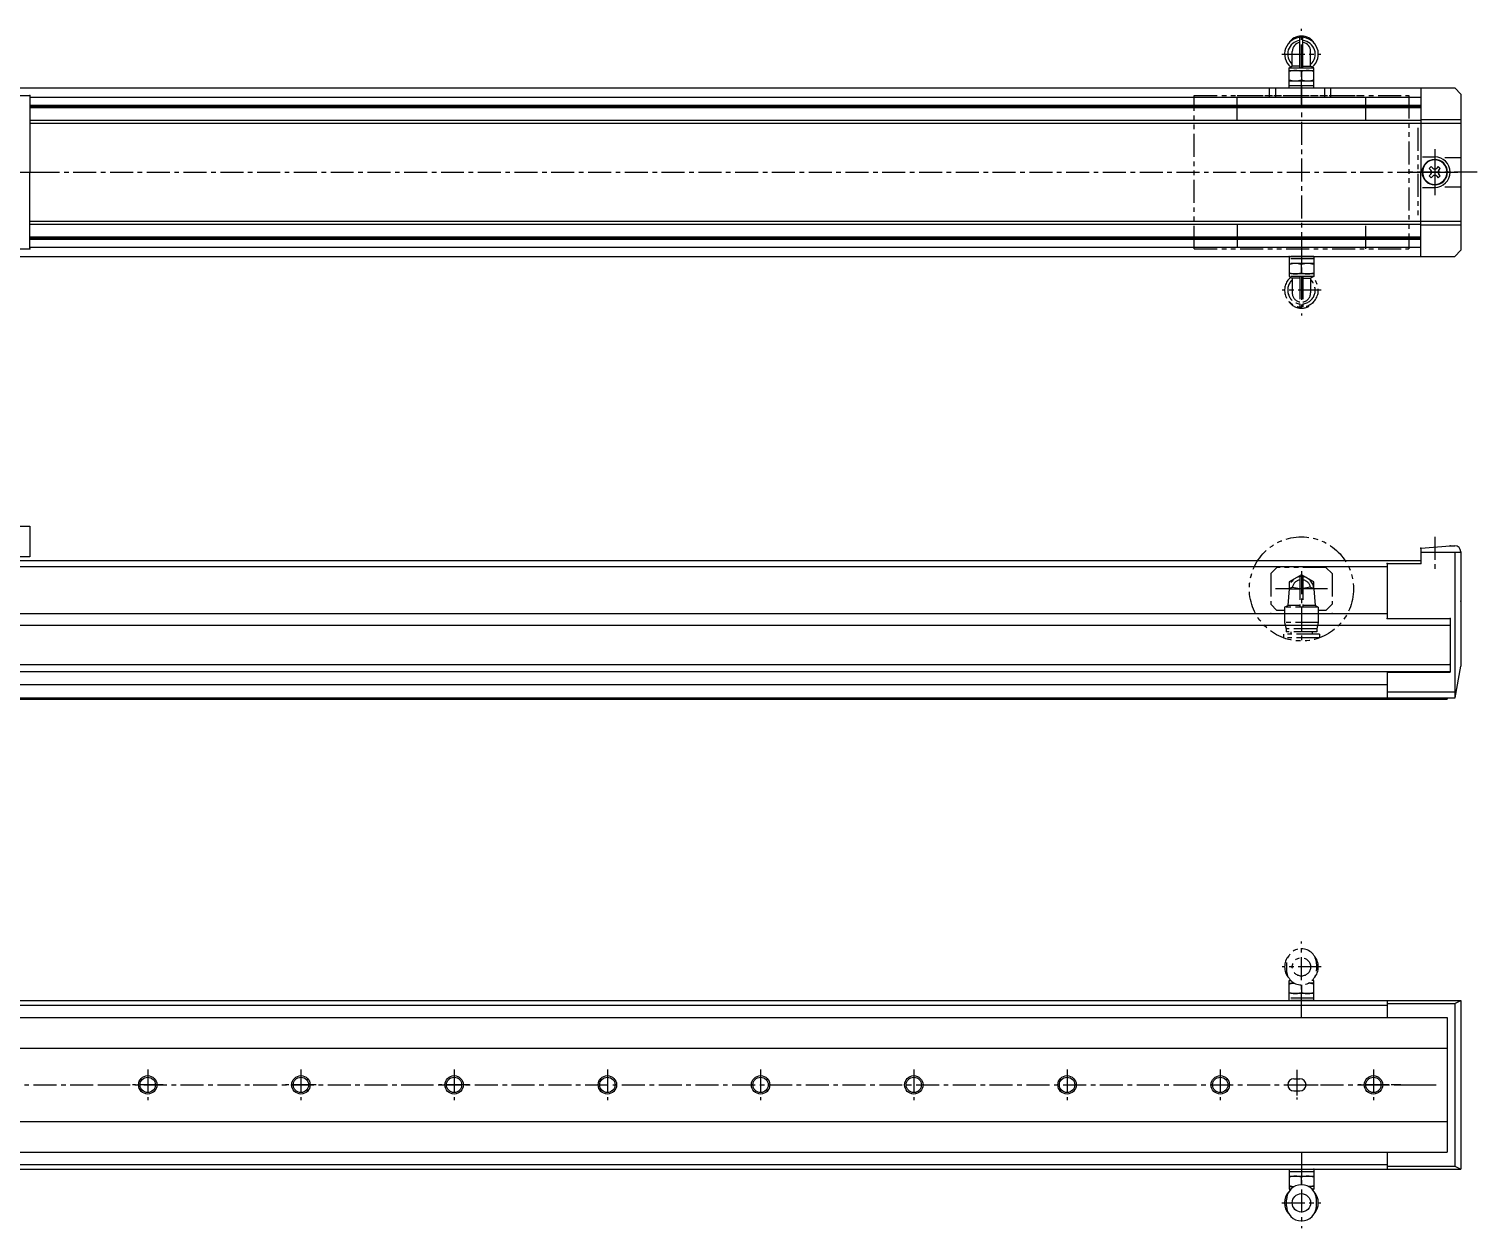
# Model space of a CAD drawing. Extents: x -737 to 164, y 122 to 519.
# Drawn here: x -308.3 to 164.3, y 127.2 to 518.5 of the extents above; entities that cross this region are included whole.
import ezdxf

# ---------------------------------------------------------------- set-up
doc = ezdxf.new("R2010")
doc.units = 0
for name, pattern in [('CENTER', [12, 7.5, -1.5, 1.5, -1.5]), ('CONTINOUS', [0]), ('PHANTOM', [15, 7.5, -1.5, 1.5, -1.5, 1.5, -1.5])]:
    doc.linetypes.add(name, pattern=pattern)
doc.layers.get('0').update_dxf_attribs({"linetype": 'CONTINUOUS'})
doc.layers.add('CENTER', color=1, linetype='CENTER')

msp = doc.modelspace()

# ---------------------------------------------------------------- linework, layer by layer
at = {"color": 7, "linetype": 'CONTINOUS'}
for p, q in [((106.48, 505.79), (106.48, 515.76)), ((107.48, 505.79), (107.48, 515.76)), ((103.98, 506.36), (103.98, 511.19)), ((109.98, 506.36), (109.98, 511.19)), ((102.98, 505.79), (103.98, 506.36)), ((102.98, 499.29), (102.98, 505.79)), ((102.98, 505.79), (110.98, 505.79)), ((106.48, 506.36), (103.98, 506.36)), ((107.48, 506.36), (109.98, 506.36)), ((110.98, 505.79), (109.98, 506.36)), ((110.98, 499.29), (110.98, 505.79)), ((102.98, 504.99), (110.98, 504.99)), ((102.98, 501.59), (110.98, 501.59)), ((106.98, 504.63), (106.98, 501.94)), ((-531.02, 499.29), (145.98, 499.29)), ((-321.52, 496.79), (-308.02, 496.79)), ((-308.02, 496.79), (-308.02, 471.79)), ((-308.02, 496.29), (145.98, 496.29)), ((96.48, 499.29), (96.48, 496.29)), ((98.48, 499.29), (98.48, 496.29)), ((102.98, 500.09), (110.98, 500.09)), ((102.98, 499.29), (110.98, 499.29)), ((114.48, 499.29), (114.48, 496.29)), ((116.48, 499.29), (116.48, 496.29)), ((145.98, 499.29), (156.98, 499.29)), ((145.98, 499.29), (145.98, 471.79)), ((158.98, 497.29), (156.98, 499.29)), ((158.98, 497.29), (158.98, 446.29)), ((-308.02, 493.69), (145.98, 493.69)), ((-308.02, 493.29), (145.98, 493.29)), ((-308.02, 492.88), (145.98, 492.88)), ((-308.02, 488.79), (145.98, 488.79)), ((-308.02, 487.79), (145.98, 487.79)), ((145.98, 488.99), (158.98, 488.99)), ((145.98, 487.79), (158.98, 487.79)), ((146.49, 476.79), (150.48, 476.79)), ((149.32, 473.6), (148.67, 472.95)), ((148.67, 472.95), (149.17, 472.45)), ((149.82, 473.1), (149.32, 473.6)), ((151.64, 473.6), (151.15, 473.1)), ((152.29, 472.95), (151.64, 473.6)), ((151.8, 472.45), (152.29, 472.95)), ((153.8, 476.59), (158.98, 476.59)), ((-308.02, 446.79), (-308.02, 471.79)), ((145.98, 444.29), (145.98, 471.79)), ((149.17, 471.12), (148.67, 470.63)), ((148.67, 470.63), (149.32, 469.98)), ((149.32, 469.98), (149.82, 470.47)), ((151.15, 470.47), (151.64, 469.98)), ((151.64, 469.98), (152.29, 470.63)), ((152.29, 470.63), (151.8, 471.12)), ((146.49, 466.79), (150.48, 466.79)), ((153.8, 466.98), (158.98, 466.98)), ((-308.02, 455.79), (145.98, 455.79)), ((-308.02, 454.79), (145.98, 454.79)), ((145.98, 455.79), (158.98, 455.79)), ((145.98, 454.59), (158.98, 454.59)), ((-308.02, 450.69), (145.98, 450.69)), ((-308.02, 450.29), (145.98, 450.29)), ((-308.02, 449.88), (145.98, 449.88)), ((-531.02, 444.29), (145.98, 444.29)), ((-321.52, 446.79), (-308.02, 446.79)), ((-308.02, 447.29), (145.98, 447.29)), ((145.98, 444.29), (156.98, 444.29)), ((158.98, 446.29), (156.98, 444.29)), ((-322.02, 356.29), (-308.02, 356.29)), ((-308.02, 356.29), (-308.02, 346.29)), ((145.98, 349.06), (155.48, 349.89)), ((155.48, 349.89), (156.98, 349.89)), ((-534.9, 345.09), (145.98, 345.09)), ((-308.02, 346.29), (-378.02, 346.29)), ((145.98, 349.01), (145.98, 344.09)), ((145.98, 347.79), (158.98, 347.79)), ((156.98, 347.79), (156.98, 300.29)), ((158.98, 347.89), (158.98, 310.63)), ((-534.9, 343.09), (134.98, 343.09)), ((134.98, 344.09), (145.98, 344.09)), ((134.98, 344.09), (134.98, 326.09)), ((-534.9, 327.79), (134.98, 327.79)), ((134.98, 326.09), (155.48, 326.09)), ((155.48, 326.09), (155.48, 311.29)), ((-554.82, 323.96), (155.48, 323.96)), ((-554.82, 311.12), (155.48, 311.12)), ((-554.82, 308.79), (155.48, 308.79)), ((134.98, 308.59), (155.48, 308.59)), ((134.98, 308.59), (134.98, 300.29)), ((155.48, 311.29), (155.48, 308.59)), ((157.16, 300.29), (158.98, 310.63)), ((-534.9, 304.62), (134.98, 304.62)), ((-534.9, 300.29), (134.98, 300.29)), ((-443.52, 299.79), (-257.93, 299.79)), ((-282.05, 299.79), (154.48, 299.79)), ((134.98, 302.18), (156.98, 302.18)), ((134.98, 300.29), (157.16, 300.29)), ((154.48, 300.29), (154.48, 299.79)), ((154.48, 300.29), (156.16, 300.29)), ((-561.02, 201.46), (158.98, 201.46)), ((-536.02, 199.96), (134.98, 199.96)), ((134.98, 201.46), (134.98, 195.96)), ((134.98, 200.46), (156.98, 200.46)), ((156.98, 200.46), (158.98, 201.46)), ((156.98, 200.46), (156.98, 147.46)), ((158.98, 201.46), (158.98, 146.46)), ((-551.02, 195.96), (154.48, 195.96)), ((154.48, 195.96), (154.48, 151.96)), ((-551.02, 185.96), (154.48, 185.96)), ((-551.02, 161.96), (154.48, 161.96)), ((-551.02, 151.96), (154.48, 151.96)), ((134.98, 151.96), (134.98, 146.46)), ((-536.02, 147.96), (134.98, 147.96)), ((134.98, 147.46), (156.98, 147.46)), ((156.98, 147.46), (158.98, 146.46)), ((-561.02, 146.46), (158.98, 146.46)), ((102.98, 146.46), (102.98, 139.96)), ((102.98, 146.46), (110.98, 146.46)), ((102.98, 145.66), (110.98, 145.66)), ((102.98, 144.16), (110.98, 144.16)), ((106.98, 141.36), (106.98, 143.8)), ((110.98, 146.46), (110.98, 139.96)), ((102.98, 140.76), (104.63, 140.76)), ((102.98, 139.96), (103.35, 139.75)), ((102.98, 139.96), (103.55, 139.96)), ((110.98, 140.76), (109.33, 140.76)), ((110.98, 139.96), (110.41, 139.96)), ((110.98, 139.96), (110.61, 139.75)), ((102.08, 134.46), (102.08, 136.46)), ((111.88, 134.46), (111.88, 136.46))]:
    msp.add_line(p, q, dxfattribs=at)
at = {"color": 3, "linetype": 'PHANTOM'}
for p, q in [((71.98, 496.79), (141.98, 496.79)), ((71.98, 446.79), (71.98, 496.79)), ((85.98, 488.81), (85.98, 496.79)), ((85.98, 496.79), (127.98, 496.79)), ((127.98, 488.79), (127.98, 496.79)), ((141.98, 496.79), (141.98, 446.79)), ((85.98, 488.79), (127.98, 488.79)), ((144.98, 486.28), (144.98, 457.38)), ((85.98, 454.79), (127.98, 454.79)), ((85.98, 454.77), (85.98, 446.79)), ((127.98, 446.79), (127.98, 454.79)), ((71.98, 446.79), (141.98, 446.79)), ((102.98, 444.29), (102.98, 437.79)), ((110.98, 444.29), (102.98, 444.29)), ((110.98, 444.29), (110.98, 437.79)), ((110.98, 443.49), (102.98, 443.49)), ((110.98, 441.99), (102.98, 441.99)), ((106.98, 438.94), (106.98, 441.63)), ((110.98, 438.59), (102.98, 438.59)), ((110.98, 437.79), (102.98, 437.79)), ((102.98, 437.79), (103.98, 437.21)), ((103.98, 437.21), (103.98, 432.38)), ((106.48, 437.21), (103.98, 437.21)), ((106.48, 437.79), (106.48, 427.81)), ((107.48, 437.79), (107.48, 427.81)), ((107.48, 437.21), (109.98, 437.21)), ((110.98, 437.79), (109.98, 437.21)), ((109.98, 437.21), (109.98, 432.38)), ((98.98, 342.79), (96.98, 340.79)), ((96.98, 340.79), (96.98, 330.79)), ((114.98, 342.79), (98.98, 342.79)), ((106.98, 340.41), (102.98, 338.1)), ((110.98, 338.1), (106.98, 340.41)), ((116.98, 340.79), (114.98, 342.79)), ((116.98, 340.79), (116.98, 330.79)), ((102.98, 335.79), (102.48, 330.36)), ((102.98, 338.1), (102.98, 335.79)), ((104.04, 336.4), (102.98, 335.79)), ((102.98, 335.79), (106.48, 335.79)), ((104.04, 336.4), (106.48, 335.89)), ((106.48, 339.76), (106.48, 329.79)), ((107.48, 339.76), (107.48, 329.79)), ((109.92, 336.4), (107.48, 335.89)), ((109.92, 336.4), (110.98, 335.79)), ((110.98, 335.79), (110.98, 338.1)), ((110.98, 335.79), (111.48, 330.36)), ((98.98, 328.79), (96.98, 330.79)), ((114.98, 328.79), (116.98, 330.79)), ((101.48, 328.79), (98.98, 328.79)), ((101.48, 329.79), (102.48, 330.36)), ((101.48, 329.79), (101.48, 324.79)), ((112.48, 329.79), (101.48, 329.79)), ((106.48, 330.36), (102.48, 330.36)), ((111.48, 330.36), (107.48, 330.36)), ((112.48, 329.79), (111.48, 330.36)), ((112.48, 329.79), (112.48, 324.79)), ((114.98, 328.79), (112.48, 328.79)), ((101.48, 324.79), (101.98, 322.79)), ((112.48, 324.79), (101.48, 324.79)), ((111.98, 322.79), (101.98, 322.79)), ((101.98, 322.79), (101.98, 321.79)), ((111.98, 321.79), (101.98, 321.79)), ((103.48, 321.79), (103.48, 320.99)), ((110.48, 321.79), (110.48, 320.99)), ((112.48, 324.79), (111.98, 322.79)), ((111.98, 322.79), (111.98, 321.79)), ((101.08, 320.99), (101.08, 319.79)), ((112.88, 320.99), (101.08, 320.99)), ((112.88, 319.79), (101.08, 319.79)), ((112.88, 320.99), (112.88, 319.79)), ((102.08, 213.46), (102.08, 211.46)), ((111.88, 213.46), (111.88, 211.46)), ((102.98, 207.96), (103.35, 208.17)), ((102.98, 207.96), (103.55, 207.96)), ((102.98, 201.46), (102.98, 207.96)), ((110.98, 207.96), (110.41, 207.96)), ((110.98, 207.96), (110.61, 208.17)), ((110.98, 201.46), (110.98, 207.96)), ((102.98, 207.16), (104.63, 207.16)), ((110.98, 203.76), (102.98, 203.76)), ((106.98, 206.56), (106.98, 204.12)), ((110.98, 207.16), (109.33, 207.16)), ((110.98, 202.26), (102.98, 202.26)), ((110.98, 201.46), (102.98, 201.46))]:
    msp.add_line(p, q, dxfattribs=at)
at = {"color": 7, "linetype": 'CONTINUOUS'}
for p, q in [((104.48, 175.96), (106.48, 175.96)), ((104.48, 171.96), (106.48, 171.96))]:
    msp.add_line(p, q, dxfattribs=at)
at = {"color": 7, "linetype": 'CENTER'}
for p, q in [((105.48, 178.87), (105.48, 169.15)), ((105.48, 177.45), (105.48, 170.46))]:
    msp.add_line(p, q, dxfattribs=at)
at = {"color": 3, "linetype": 'PHANTOM'}
for centre, radius in [((106.98, 335.79), 17), ((106.98, 212.46), 3)]:
    msp.add_circle(centre, radius, dxfattribs=at)
at = {"color": 7, "linetype": 'CONTINOUS'}
for centre, radius in [((-269.52, 173.96), 3), ((-269.52, 173.96), 2.5), ((-219.52, 173.96), 3), ((-219.52, 173.96), 2.5), ((-169.52, 173.96), 3), ((-169.52, 173.96), 2.5), ((-119.52, 173.96), 3), ((-119.52, 173.96), 2.5), ((-69.52, 173.96), 3), ((-69.52, 173.96), 2.5), ((-19.52, 173.96), 3), ((-19.52, 173.96), 2.5), ((30.48, 173.96), 3), ((30.48, 173.96), 2.5), ((80.48, 173.96), 3), ((80.48, 173.96), 2.5), ((130.48, 173.96), 3), ((130.48, 173.96), 2.5), ((106.98, 135.46), 3)]:
    msp.add_circle(centre, radius, dxfattribs=at)
for centre, radius, start, end in [((106.98, 510.29), 5.5, 309.8225, 230.1775), ((106.98, 511.29), 4.9, 32.3231, 147.6768), ((106.98, 510.29), 4.5, 96.3794, 228.1897), ((106.98, 511.19), 3, 99.5941, 180), ((106.98, 510.29), 4.5, 311.8103, 83.6206), ((106.98, 511.19), 3, 0, 80.4059), ((104.98, 499.21), 5.78, 69.7438, 110.2561), ((104.98, 507.36), 5.78, 249.7439, 290.2561), ((108.98, 499.21), 5.78, 69.7439, 110.2561), ((108.98, 507.36), 5.78, 249.7439, 290.2561), ((150.48, 471.79), 4.15, 0, 359.9997), ((150.48, 471.79), 4, 0, 359.9997), ((150.48, 473.77), 0.94, 225.0001, 315), ((150.48, 471.79), 5, 270, 90), ((148.5, 471.79), 0.94, 315, 45), ((150.48, 469.81), 0.94, 45, 135.0001), ((152.46, 471.79), 0.94, 135.0001, 225.0001), ((156.98, 347.89), 2, 0, 90), ((104.98, 138.39), 5.78, 69.7439, 110.2561), ((108.98, 138.39), 5.78, 69.7439, 110.2561), ((106.98, 135.46), 5.5, 138.8389, 221.1611), ((106.98, 136.46), 4.9, 0, 180), ((104.98, 146.54), 5.78, 249.7439, 266.706), ((108.98, 146.54), 5.78, 273.2941, 290.2561), ((106.98, 135.46), 5.5, 318.839, 41.1612), ((106.98, 134.46), 4.9, 180, 0)]:
    msp.add_arc(centre, radius, start, end, dxfattribs=at)
at = {"color": 3, "linetype": 'PHANTOM'}
for centre, radius, start, end in [((104.98, 436.21), 5.78, 69.7439, 110.2561), ((108.98, 436.21), 5.78, 69.7439, 110.2561), ((106.98, 433.29), 5.5, 129.8225, 50.1775), ((106.98, 433.29), 4.5, 131.8103, 263.6206), ((104.98, 444.36), 5.78, 249.7439, 290.2561), ((108.98, 444.36), 5.78, 249.7438, 290.2561), ((106.98, 433.29), 4.5, 276.3794, 48.1897), ((106.98, 432.38), 3, 180, 260.4059), ((106.98, 432.38), 3, 279.5941, 0), ((106.98, 432.29), 4.9, 212.3231, 327.6768), ((106.98, 335.79), 4, 0.0002, 180.0001), ((106.98, 335.79), 3, 99.594, 168.1896), ((106.98, 335.79), 3, 11.8104, 80.406), ((106.98, 213.46), 4.9, 0, 180), ((106.98, 212.46), 5.5, 138.839, 221.1612), ((106.98, 212.46), 5.5, 318.8389, 41.1611), ((106.98, 211.46), 4.9, 180.0001, 0), ((104.98, 201.39), 5.78, 93.2941, 110.2561), ((104.98, 209.54), 5.78, 249.7439, 290.2561), ((108.98, 209.54), 5.78, 249.7439, 290.2561), ((108.98, 201.39), 5.78, 69.7439, 86.706)]:
    msp.add_arc(centre, radius, start, end, dxfattribs=at)
at = {"color": 7, "linetype": 'CONTINUOUS'}
for centre, start, end in [((104.48, 173.96), 90, 270), ((106.48, 173.96), 270, 90)]:
    msp.add_arc(centre, 2, start, end, dxfattribs=at)
at = {"color": 7, "linetype": 'CONTINOUS'}
for p in [(-308.02, 496.79), (106.98, 499.29), (106.98, 499.29), (106.98, 499.29), (110.98, 499.29), (-308.02, 471.79), (106.98, 471.79), (145.98, 471.79), (150.48, 471.79), (150.48, 471.79), (158.98, 471.79), (-308.02, 446.79), (102.98, 444.29), (106.98, 444.29), (106.98, 444.29), (106.98, 444.29), (106.98, 444.29), (145.98, 444.29), (155.48, 349.89), (145.98, 349.06), (145.98, 349.01), (134.98, 344.09), (145.98, 344.09), (106.98, 335.79), (106.98, 335.79), (106.98, 335.79), (106.98, 335.79), (158.98, 331.79), (96.98, 327.79), (116.98, 327.79), (134.98, 326.09), (155.48, 326.09), (106.98, 319.79), (155.48, 311.29), (102.98, 201.46), (106.98, 201.46), (106.98, 201.46), (106.98, 201.46), (106.98, 146.46), (106.98, 146.46), (106.98, 146.46), (106.98, 146.46), (110.98, 146.46)]:
    msp.add_point(p, dxfattribs=at)
at = {"layer": 'CENTER', "color": 1, "linetype": 'CENTER'}
for p, q in [((106.98, 493.93), (106.98, 518.51)), ((100.53, 510.29), (113.31, 510.29)), ((106.98, 500.21), (106.98, 444.45)), ((150.48, 479.33), (150.48, 464.25)), ((150.48, 479.33), (150.48, 464.25)), ((150.48, 477.79), (150.48, 465.79)), ((150.48, 476.79), (150.48, 466.79)), ((-605.81, 471.79), (152.75, 471.79)), ((-391.17, 471.79), (-300.85, 471.79)), ((-379.57, 471.79), (-300.85, 471.79)), ((164.27, 471.79), (141.14, 471.79)), ((142.94, 471.79), (158.02, 471.79)), ((142.94, 471.79), (158.02, 471.79)), ((144.48, 471.79), (156.48, 471.79)), ((106.98, 449.65), (106.98, 425.06)), ((113.44, 433.29), (100.65, 433.29)), ((150.48, 352.83), (150.48, 341.17)), ((106.98, 341.61), (106.98, 317.8)), ((115.48, 335.79), (98.48, 335.79)), ((112.65, 335.79), (101.89, 335.79)), ((106.98, 196.1), (106.98, 220.69)), ((113.44, 212.46), (100.65, 212.46)), ((-269.52, 178.96), (-269.52, 168.96)), ((-219.52, 178.96), (-219.52, 168.96)), ((-169.52, 178.96), (-169.52, 168.96)), ((-119.52, 178.96), (-119.52, 168.96)), ((-69.52, 178.96), (-69.52, 168.96)), ((-19.52, 178.96), (-19.52, 168.96)), ((30.48, 178.96), (30.48, 168.96)), ((80.48, 178.96), (80.48, 168.96)), ((130.48, 178.96), (130.48, 168.96)), ((-570.77, 173.96), (149.39, 173.96)), ((-285.08, 173.96), (-276.2, 173.96)), ((-285.08, 173.96), (-276.2, 173.96)), ((-264.52, 173.96), (-274.52, 173.96)), ((-235.08, 173.96), (-226.2, 173.96)), ((-235.08, 173.96), (-226.2, 173.96)), ((-214.52, 173.96), (-224.52, 173.96)), ((-185.08, 173.96), (-176.2, 173.96)), ((-185.08, 173.96), (-176.2, 173.96)), ((-164.52, 173.96), (-174.52, 173.96)), ((104.92, 173.96), (113.8, 173.96)), ((104.92, 173.96), (113.8, 173.96)), ((135.48, 173.96), (125.48, 173.96)), ((127.42, 173.96), (136.3, 173.96)), ((127.42, 173.96), (136.3, 173.96)), ((139.42, 173.96), (136.3, 173.96)), ((139.42, 173.96), (136.3, 173.96)), ((139.42, 173.96), (136.3, 173.96)), ((139.42, 173.96), (136.3, 173.96)), ((143.42, 173.96), (152.3, 173.96)), ((143.42, 173.96), (152.3, 173.96)), ((106.98, 151.82), (106.98, 127.24)), ((100.53, 135.46), (113.31, 135.46))]:
    msp.add_line(p, q, dxfattribs=at)

doc.saveas('drawing.dxf')
